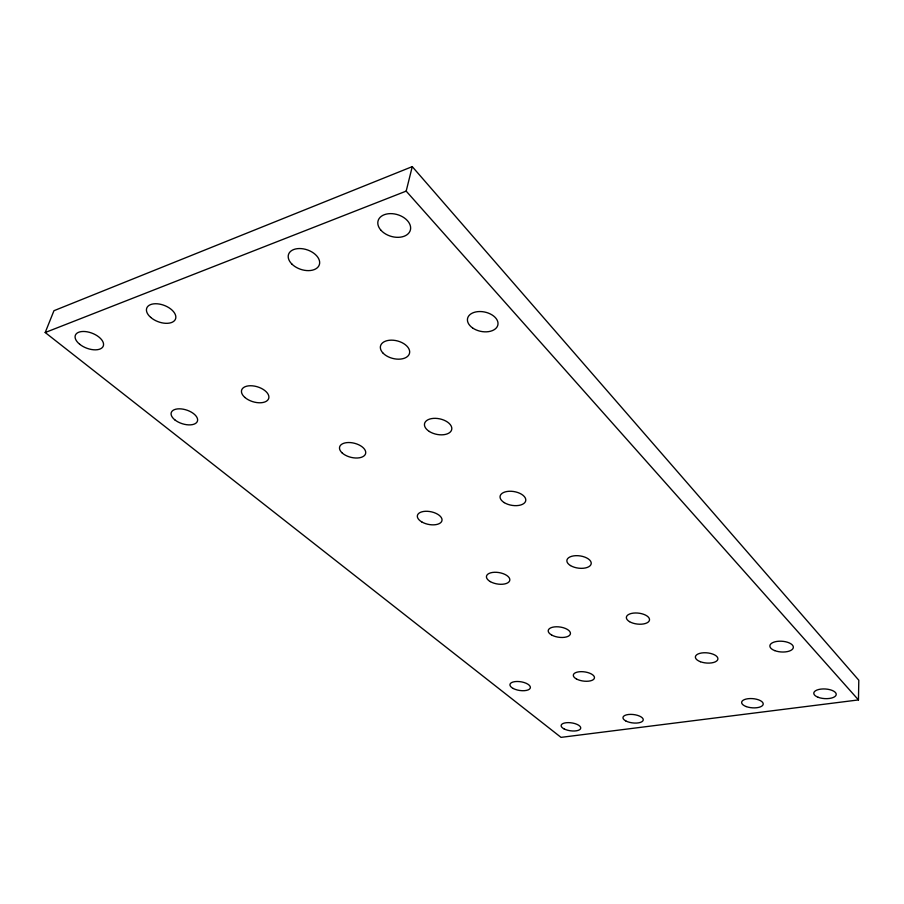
<?xml version="1.0" encoding="UTF-8"?>
<svg xmlns="http://www.w3.org/2000/svg" width="904" height="904" viewBox="0 0 904 904"><rect width="100%" height="100%" fill="white"/><g stroke="black" fill="none" stroke-linecap="round" stroke-linejoin="round"><path stroke-width="1.36" d="M858.461 699.922L858.8 680.226L412.258 166.63L53.957 310.705L45.2 332.525L561.022 737.37L858.461 699.922L406.178 191.117L412.258 166.63M45.2 332.525L406.178 191.117M700.34 661.705A11.311 5.096 5.3 0 0 717.889 659.129A11.311 5.096 5.3 0 0 701.696 652.971A11.311 5.096 5.3 0 0 700.34 661.705M746.162 706.555A10.825 4.599 4.7 0 0 763.168 704.397A10.825 4.599 4.7 0 0 747.947 698.724A10.825 4.599 4.7 0 0 746.162 706.555M472.577 327.937A15.504 9.865 11.8 0 0 497.72 325.508A15.504 9.865 11.8 0 0 477.854 311.631A15.504 9.865 11.8 0 0 472.577 327.937M818.109 697.278A11.243 4.825 3.4 0 0 836.132 694.995A11.243 4.825 3.4 0 0 820.775 689.119A11.243 4.825 3.4 0 0 818.109 697.278M774.626 650.575A11.763 5.379 3.8 0 0 793.271 647.829A11.763 5.379 3.8 0 0 776.92 641.422A11.763 5.379 3.8 0 0 774.626 650.575M576.447 678.972A10.656 4.633 7.7 0 0 594.12 678.791A10.656 4.633 7.7 0 0 581.125 671.661A10.656 4.633 7.7 0 0 576.447 678.972M625.771 720.917A10.193 4.204 6.9 0 0 642.834 720.906A10.193 4.204 6.9 0 0 630.743 714.375A10.193 4.204 6.9 0 0 625.771 720.917M564.073 728.895A9.887 4 8 0 0 580.436 728.929A9.887 4 8 0 0 568.277 722.624A9.887 4 8 0 0 564.073 728.895M513.223 688.486A10.339 4.396 8.9 0 0 530.139 688.351A10.339 4.396 8.9 0 0 517.099 681.48A10.339 4.396 8.9 0 0 513.223 688.486M174.8 419.829A13.775 7.175 18 0 0 197.117 421.852A13.775 7.175 18 0 0 181.139 408.902A13.775 7.175 18 0 0 174.8 419.829M244.905 397.466A14.159 7.786 17 0 0 268.194 399.523A14.159 7.786 17 0 0 252.431 385.827A14.159 7.786 17 0 0 244.905 397.466M79.642 344.221A14.972 7.966 21.2 0 0 103.214 346.221A14.972 7.966 21.2 0 0 85.089 331.542A14.972 7.966 21.2 0 0 79.642 344.221M150.674 317.372A15.391 8.712 20.7 0 0 175.342 319.406A15.391 8.712 20.7 0 0 157.386 303.812A15.391 8.712 20.7 0 0 150.674 317.372M291.845 264.024A16.238 10.272 18.7 0 0 318.705 266.104A16.238 10.272 18.7 0 0 301.269 248.611A16.238 10.272 18.7 0 0 291.845 264.024M383.239 353.328A14.95 9.051 14.2 0 0 408.472 355.441A14.95 9.051 14.2 0 0 393.319 340.232A14.95 9.051 14.2 0 0 383.239 353.328M381.025 230.328A16.803 11.323 16.5 0 0 409.286 232.43A16.803 11.323 16.5 0 0 392.325 213.683A16.803 11.323 16.5 0 0 381.025 230.328M551.609 635.004A11.221 5.164 8.2 0 0 570.13 634.608A11.221 5.164 8.2 0 0 556.265 626.777A11.221 5.164 8.2 0 0 551.609 635.004M629.5 621.636A11.65 5.503 6.6 0 0 649.038 621.184A11.65 5.503 6.6 0 0 635.263 612.98A11.65 5.503 6.6 0 0 629.5 621.636M570.469 565.554A12.283 6.181 7.8 0 0 590.843 564.785A12.283 6.181 7.8 0 0 575.837 555.677A12.283 6.181 7.8 0 0 570.469 565.554M490.307 581.611A11.831 5.763 9.6 0 0 509.585 580.956A11.831 5.763 9.6 0 0 494.488 572.277A11.831 5.763 9.6 0 0 490.307 581.611M421.806 521.947A12.554 6.452 11.5 0 0 441.875 520.953A12.554 6.452 11.5 0 0 425.355 511.291A12.554 6.452 11.5 0 0 421.806 521.947M342.288 453.062A13.413 7.255 14 0 0 364.809 455.13A13.413 7.255 14 0 0 350.752 442.621A13.413 7.255 14 0 0 342.288 453.062M429.355 431.49A13.899 7.899 12.1 0 0 451.627 429.875A13.899 7.899 12.1 0 0 433.423 418.382A13.899 7.899 12.1 0 0 429.355 431.49M504.229 502.613A13.018 6.972 9.6 0 0 525.506 501.471A13.018 6.972 9.6 0 0 509.031 491.279A13.018 6.972 9.6 0 0 504.229 502.613"/></g></svg>
